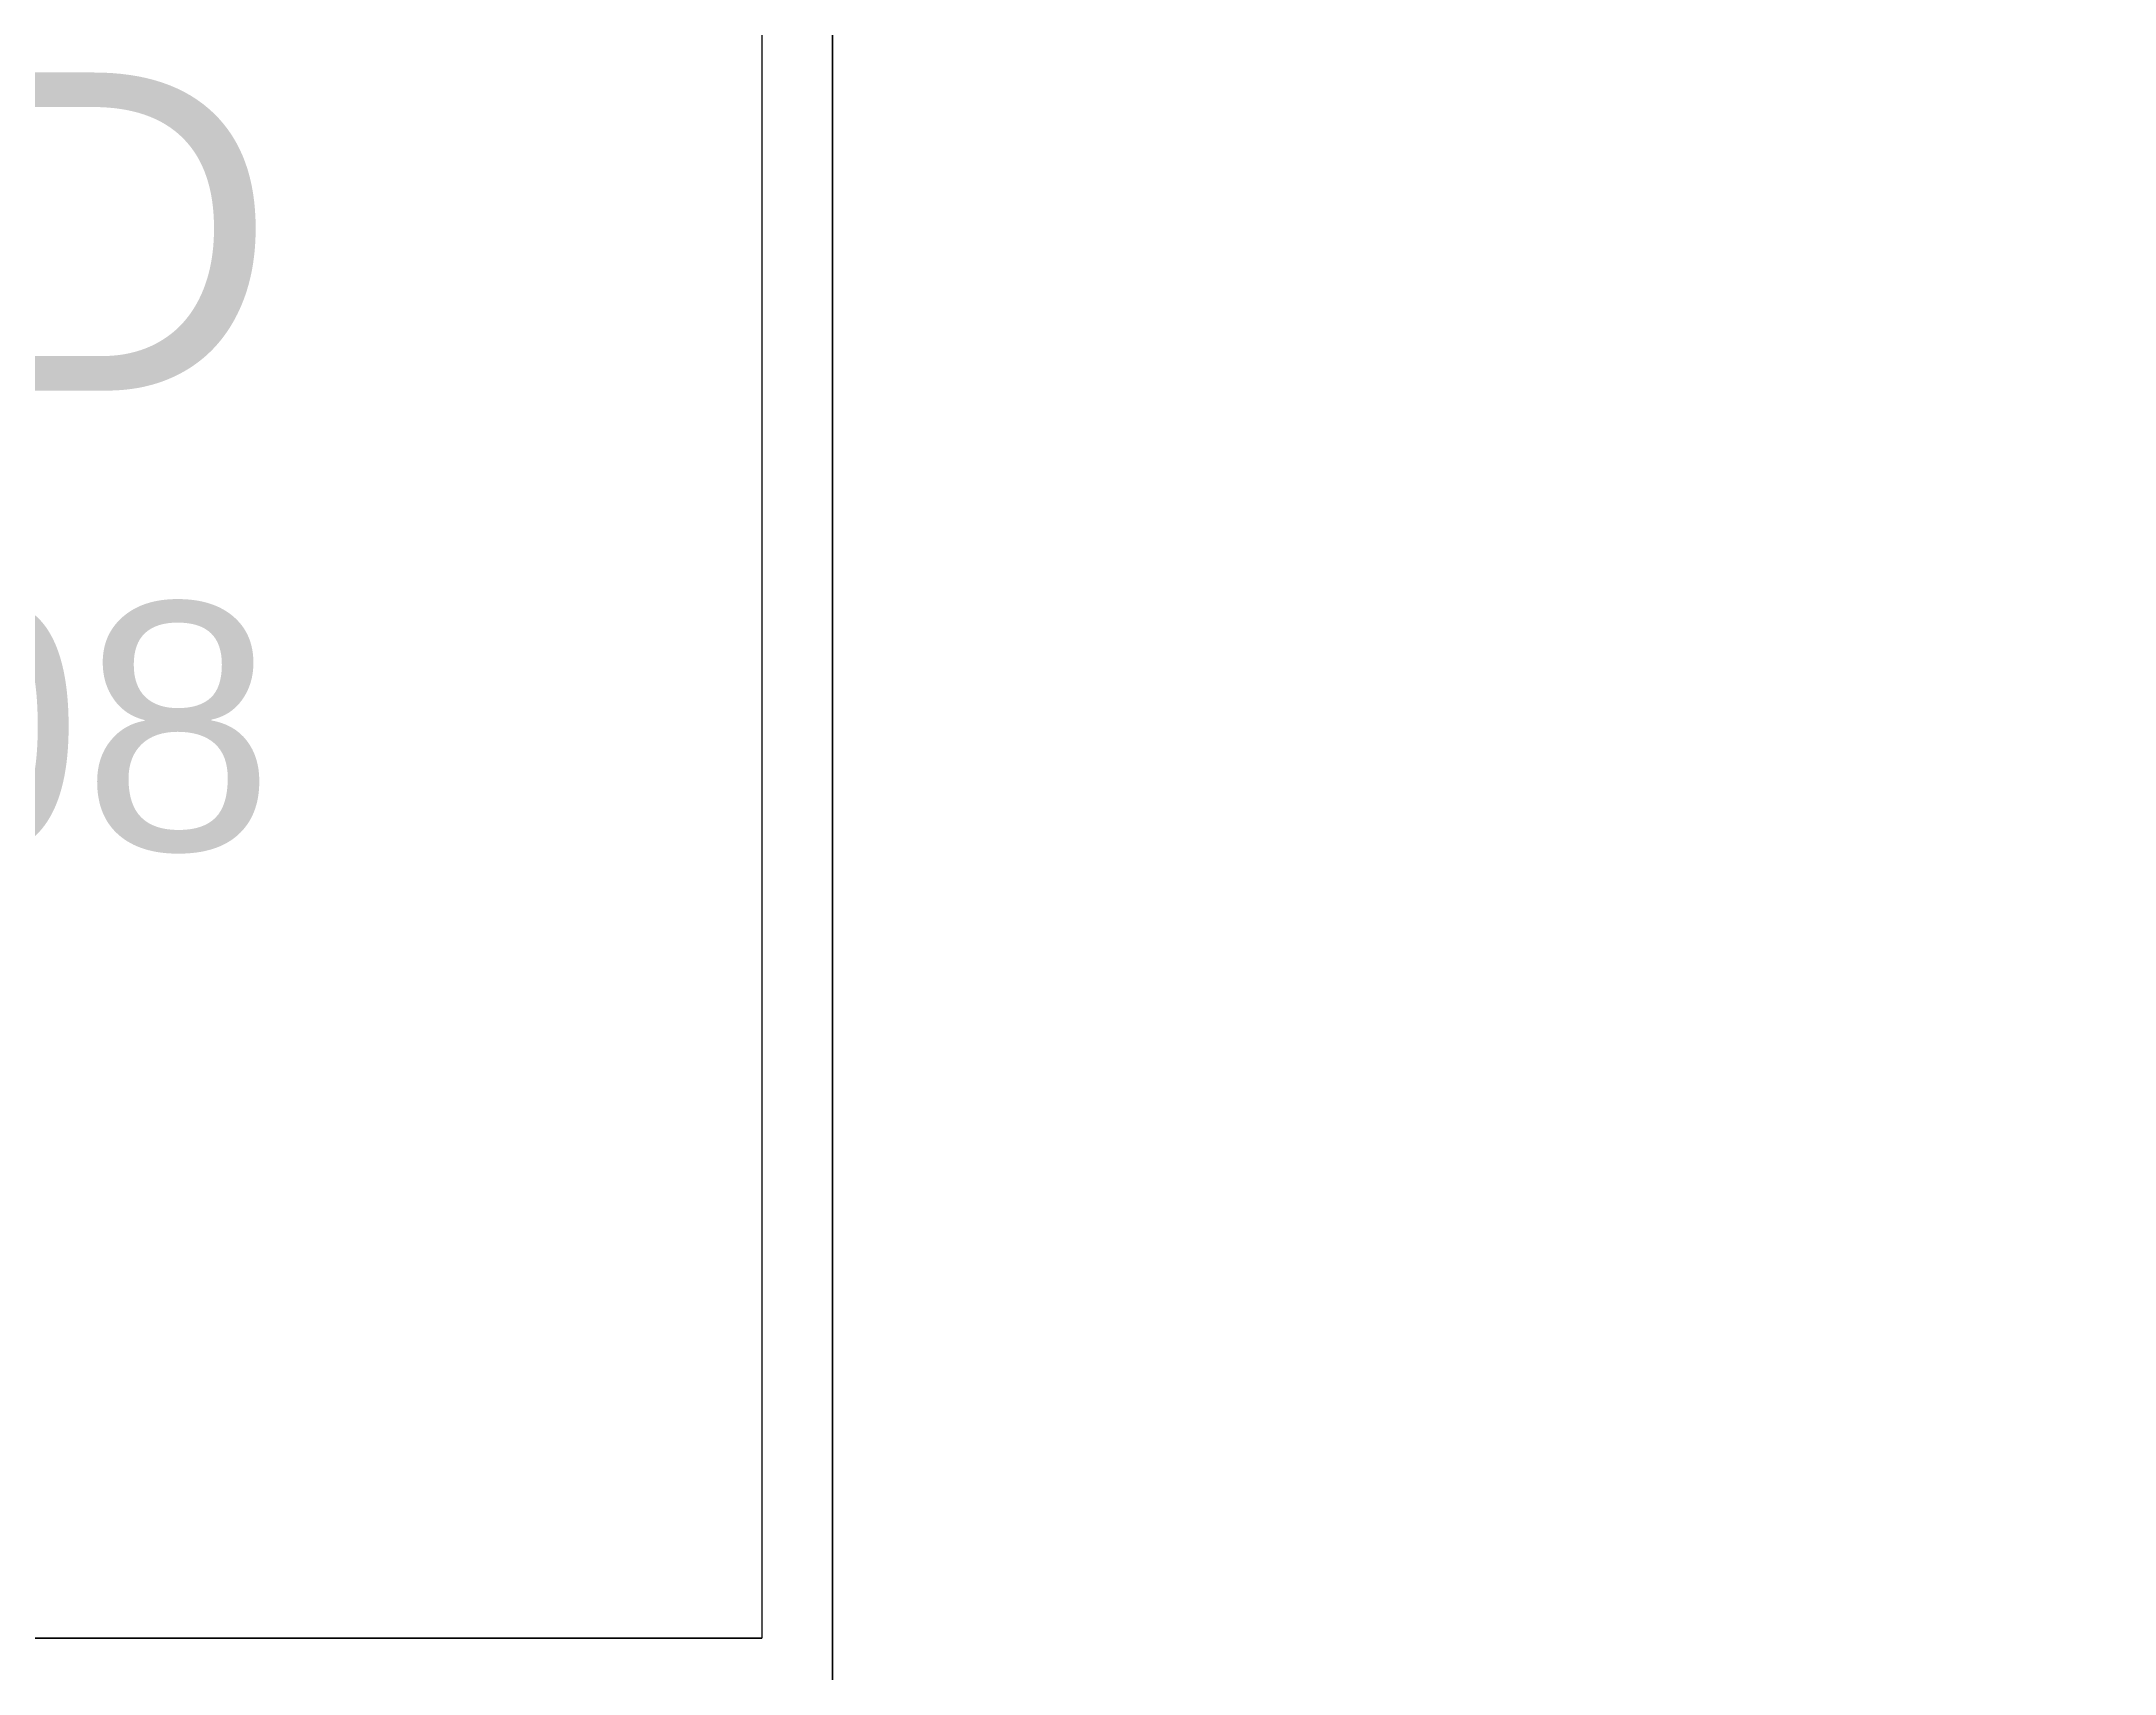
# Model space of a CAD drawing. Header units: inches. Extents: x -2145 to 3863, y -18090 to 4650.
# Drawn here: x -637.2 to -519.9, y -15434.5 to -15342.1 of the extents above; entities that cross this region are included whole.
import ezdxf

# ---------------------------------------------------------------- set-up
doc = ezdxf.new("R2010")
doc.units = ezdxf.units.IN
doc.header["$LTSCALE"] = 48
doc.header["$MEASUREMENT"] = 0
for name, color, linetype in [('A-WALLS', 1, 'CONTINUOUS'), ('CAFM_SPACE', 5, 'CONTINUOUS'), ('CAFM_Space_Label', 7, 'CONTINUOUS')]:
    doc.layers.add(name, color=color, linetype=linetype)

msp = doc.modelspace()

# ---------------------------------------------------------------- linework, layer by layer
at = {"layer": 'A-WALLS'}
for p, q in [((-596.4, -15299.47), (-596.4, -15432.47)), ((-592.4, -15299.47), (-592.4, -15493.47)), ((-670.48, -15432.47), (-596.4, -15432.47))]:
    msp.add_line(p, q, dxfattribs=at)
at = {"layer": 'CAFM_SPACE'}
for points in [[(-711.4, -15299.47), (-600.4, -15299.47), (-600.4, -15304.47), (-596.4, -15304.47), (-596.4, -15432.47), (-711.4, -15432.47), (-711.4, -15299.47)], [(-592.4, -15304.47), (-588.4, -15304.47), (-588.4, -15299.47), (-366.4, -15299.47), (-366.4, -15395.47), (-478.4, -15395.47), (-478.4, -15501.47), (-588.4, -15501.47), (-588.4, -15493.47), (-592.4, -15493.47), (-592.4, -15304.47)]]:
    msp.add_lwpolyline(points, close=True, dxfattribs=at)

# ---------------------------------------------------------------- texts
at = {"layer": 'CAFM_Space_Label', "color": 7, "insert": (-653.9, -15365.97), "char_height": 0.2, "attachment_point": 5}
msp.add_mtext('{\\fArial.ttf;\\H18;109D}{\\fArial.ttf;\\H14;\\P106.08}', dxfattribs=at)

doc.saveas('drawing.dxf')
